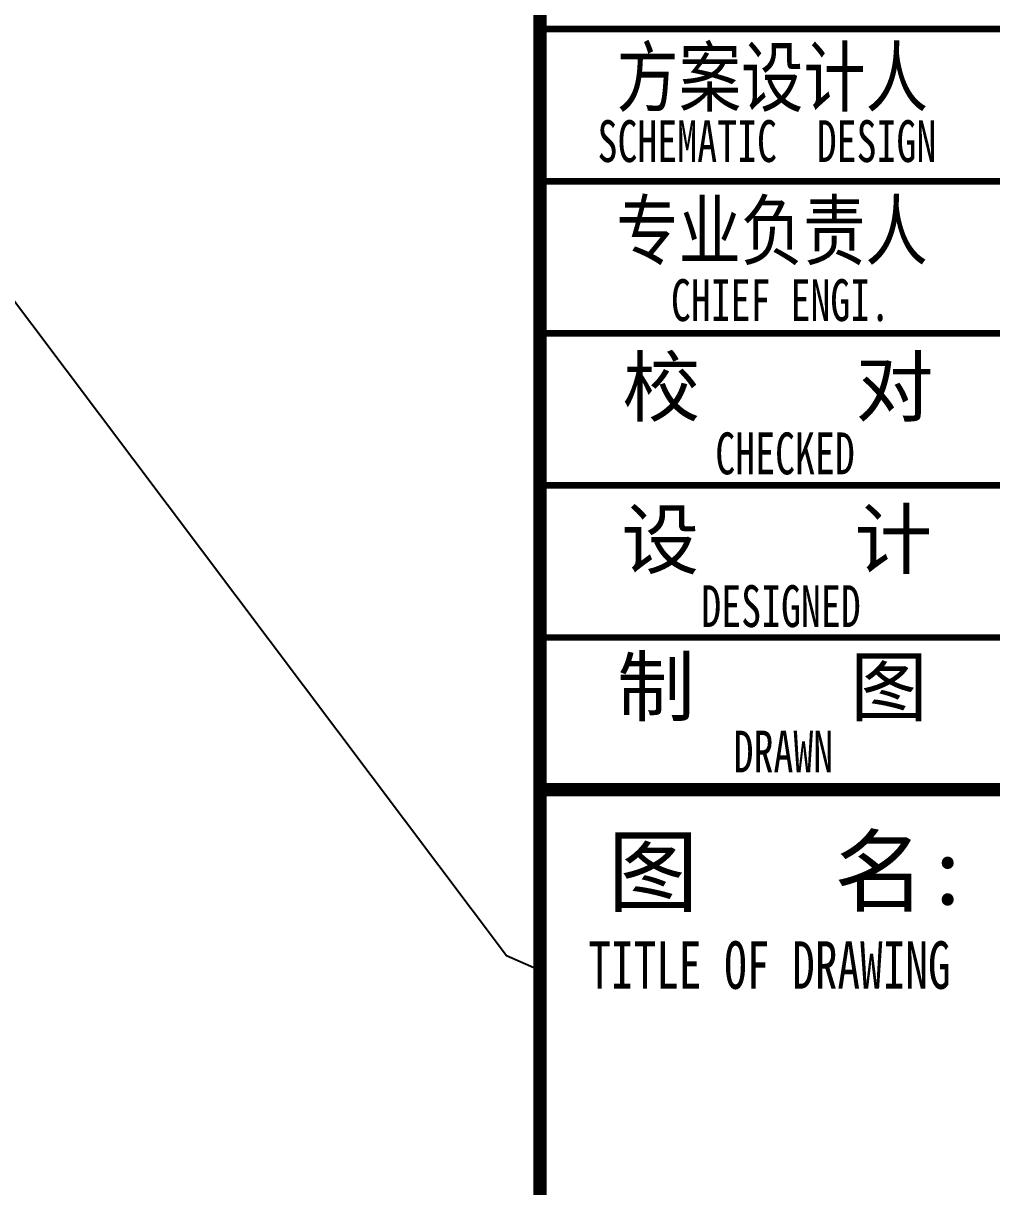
# Model space of a CAD drawing. Extents: x 39519617 to 39520126, y 3727912 to 3728254.
# Drawn here: x 39520072.71 to 39520098.17, y 3727940.52 to 3727971.12 of the extents above; entities that cross this region are included whole.
import ezdxf
from ezdxf.enums import TextEntityAlignment as Align
from ezdxf.xclip import XClip

# ---------------------------------------------------------------- set-up
doc = ezdxf.new("R2010")
doc.units = 0
doc.header["$LTSCALE"] = 1000
doc.header["$MEASUREMENT"] = 0
doc.header["$XCLIPFRAME"] = 2
for name, color, linetype in [('0地块辅助线', 62, 'Continuous'), ('周边道路', 7, 'Continuous'), ('图框', 140, 'Continuous'), ('图签文字', 147, 'Continuous'), ('金属', 26, 'Continuous')]:
    doc.layers.add(name, color=color, linetype=linetype)
doc.styles.add('建筑图签-1', font='', dxfattribs={"width": 0.7})
doc.styles.get('建筑图签-1').set_extended_font_data('SimHei')

# ---------------------------------------------------------------- blocks, each defined once
blk = doc.blocks.new('用地路网图')
at = {"layer": '0地块辅助线', "color": 62, "ltscale": 2, "flags": 128}
blk.add_lwpolyline([(2168.11, 1794.605), (2263.451, 1840.002), (2304.128, 1850.136), (2319.776, 1859.902), (2331.691, 1879.726), (2338.265, 1910.087), (2360.442, 1934.316), (2431.344, 1964.014), (2450.291, 1984.618), (2478.254, 1994.179), (2509.874, 1979.405), (2533.933, 1947.388), (2560.246, 1935.888), (2679.344, 1971.368), (2853.037, 2023.112), (2940.078, 2027.658)], dxfattribs=at)
blk = doc.blocks.new('sdfgdfgdfgd')
at = {"layer": '周边道路'}
ref = blk.add_blockref('用地路网图', (39518268.287, 3727143.202), dxfattribs=at)
XClip(ref).set_block_clipping_path([(1831.3204261735, 1551.0485816798), (3146.3089819103, 2599.2662372519)])
blk = doc.blocks.new('TK')
at = {"layer": '图框'}
for points, const_width in [([(541480, 490313.7), (541480, 547713.7)], 70), ([(541480, 501114), (548480, 501114)], 35), ([(541480, 500314), (548480, 500314)], 35), ([(541480, 499514), (548480, 499514)], 35), ([(541480, 498714), (548480, 498714)], 35), ([(541480, 497914), (548480, 497914)], 35), ([(541480, 497114), (548480, 497114)], 70)]:
    blk.add_lwpolyline(points, dxfattribs=dict(at, const_width=const_width))
at = {"layer": '图框', "style": '建筑图签-1', "width": 0.7}
for s, height, p in [('SCHEMATIC  DESIGN', 220, (541782.6, 500415, -1799)), ('TITLE OF DRAWING', 250, (541734, 496066.2))]:
    blk.add_text(s, height=height, dxfattribs=at).set_placement(p)
for s, p in [('CHIEF ENGI.', (542744.4, 499688.5)), ('CHECKED  ', (542873, 498882.4)), ('DESIGNED ', (542799.5, 498079.1)), (' DRAWN   ', (542864.5, 497314.2))]:
    blk.add_text(s, height=220, dxfattribs=at).set_placement(p, align=Align.MIDDLE)
at = {"layer": '图签文字', "color": 7, "style": '建筑图签-1', "width": 0.8}
for s, p in [('方案设计人', (541882.4, 500711.8)), ('专业负责人', (541881.2, 499905.3))]:
    blk.add_text(s, height=300, dxfattribs=at).set_placement(p)
at = {"layer": '图签文字', "color": 7, "style": '建筑图签-1'}
for s, height, p in [('校    对', 300, (541913.3, 499081.8)), ('设    计', 300, (541907.8, 498280.2)), ('制    图', 300, (541884.8, 497505.4)), ('图   名:', 350, (541835.2, 496508.8))]:
    blk.add_text(s, height=height, dxfattribs=at).set_placement(p)

msp = doc.modelspace()

# ---------------------------------------------------------------- block references
at = {"xscale": 0.005, "yscale": 0.005, "zscale": 0.005}
msp.add_blockref('TK', (39517378.896, 3725465.394), dxfattribs=at)
at = {"layer": '金属', "color": 0}
ref = msp.add_blockref('sdfgdfgdfgd', (-716.808, -1143.99), dxfattribs=at)
XClip(ref).set_block_clipping_path([(39520435.0788594857, 3729060.9528963021), (39520803.0788489655, 3729347.9636006849)])

doc.saveas('drawing.dxf')
